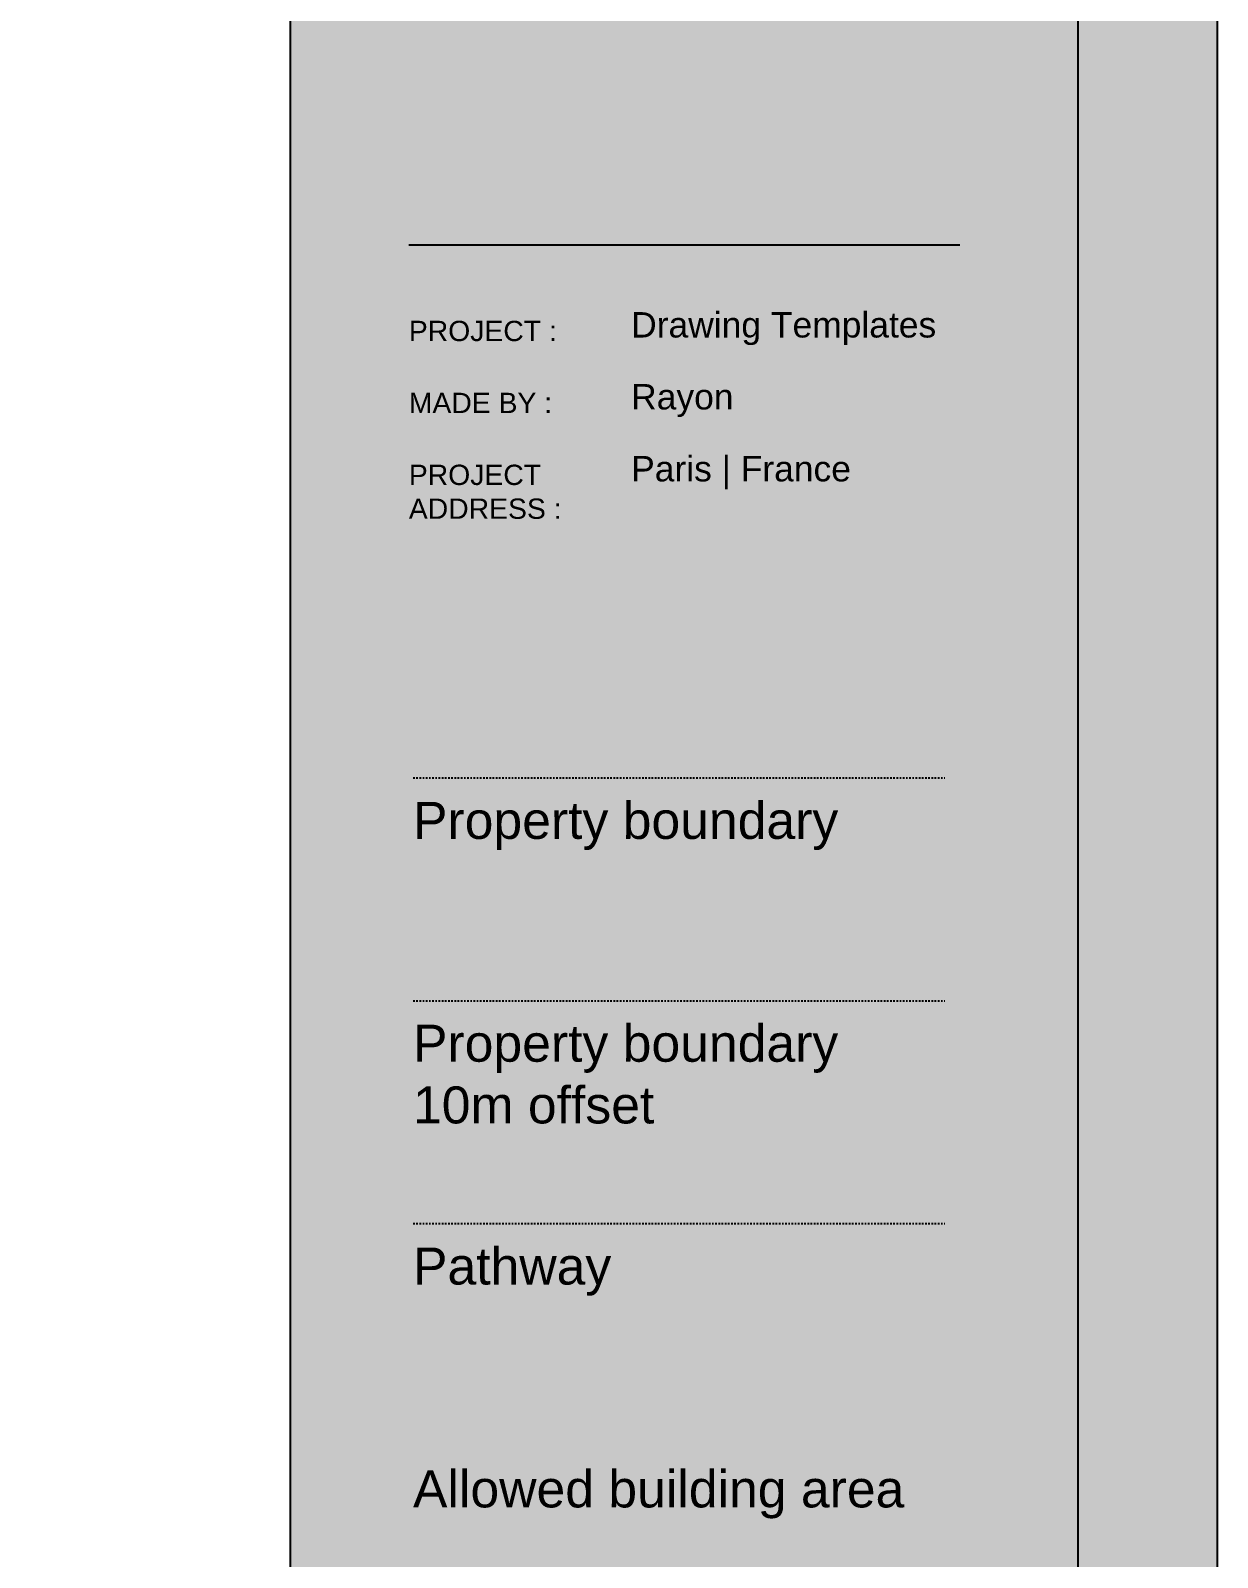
# Model space of a CAD drawing. Header units: metres. Extents: x 202 to 188551, y -77 to 23715.
# Drawn here: x 184543.5 to 184618.2, y 20919.7 to 21015.7 of the extents above; entities that cross this region are included whole.
import ezdxf

# ---------------------------------------------------------------- set-up
doc = ezdxf.new("R2010")
doc.units = ezdxf.units.M
for name, pattern in [('Light Grey Page Line', [0]), ('Page Lines', [0]), ('Path', [0.001111, 0.0003175, -0.00015875, 0.0003175, -0.00015875, 0, -0.00015875]), ('Property boundary', [0.001111, 0.0003175, -0.00015875, 0.0003175, -0.00015875, 0, -0.00015875]), ('Style_34', [0.001111, 0.0003175, -0.00015875, 0.0003175, -0.00015875, 0, -0.00015875])]:
    doc.linetypes.add(name, pattern=pattern)
for name, color, linetype, true_color in [('Imported blocks', 7, 'Continuous', 0xc57dd9), ('Page and Legend', 7, 'Continuous', 0xf890f8), ('Zoning', 7, 'Continuous', 0x47d2e2)]:
    doc.layers.add(name, color=color, linetype=linetype, true_color=true_color)
doc.styles.add('Style_40', font='', dxfattribs={"height": 4.2})
doc.styles.add('Text M A3', font='', dxfattribs={"height": 0.0015})
doc.styles.add('Text S A3', font='', dxfattribs={"height": 0.0012})
doc.styles.get('Style_40').set_extended_font_data('arial')
doc.styles.get('Text M A3').set_extended_font_data('arial')
doc.styles.get('Text S A3').set_extended_font_data('arial')

# ---------------------------------------------------------------- blocks, each defined once
blk = doc.blocks.new('ScaledText_13')
at = {"layer": 'Page and Legend', "insert": (185691.74, 20079.07), "char_height": 4.2, "width": 90, "attachment_point": 1, "style": 'Style_40'}
blk.add_mtext('Allowed building area', dxfattribs=at)
blk = doc.blocks.new('ScaledText_14')
at = {"layer": 'Page and Legend', "insert": (185691.74, 20079.07), "char_height": 4.2, "width": 57.151, "attachment_point": 1, "style": 'Style_40'}
blk.add_mtext('Property boundary\\P10m offset', dxfattribs=at)
blk = doc.blocks.new('ScaledText_20')
at = {"layer": 'Imported blocks', "insert": (-163.009085, 30.863468), "char_height": 0.0015, "width": 0.01540385, "attachment_point": 1, "style": 'Text M A3'}
blk.add_mtext('Paris | France ', dxfattribs=at)
blk = doc.blocks.new('ScaledText_34')
at = {"layer": 'Imported blocks', "insert": (-162.880431, 30.869457), "char_height": 0.0012, "width": 0.01531381, "attachment_point": 1, "style": 'Text S A3'}
blk.add_mtext('PROJECT ADDRESS :', dxfattribs=at)
blk = doc.blocks.new('ScaledText_53')
at = {"layer": 'Page and Legend', "insert": (185691.74, 20079.07), "char_height": 4.2, "width": 26.5394, "attachment_point": 1, "style": 'Style_40'}
blk.add_mtext('Pathway', dxfattribs=at)
blk = doc.blocks.new('ScaledText_74')
at = {"layer": 'Page and Legend', "insert": (185691.74, 20079.07), "char_height": 4.2, "width": 57.151, "attachment_point": 1, "style": 'Style_40'}
blk.add_mtext('Property boundary', dxfattribs=at)
blk = doc.blocks.new('ScaledText_79')
at = {"layer": 'Imported blocks', "insert": (-162.880431, 30.853871), "char_height": 0.0012, "width": 0.00964615, "attachment_point": 1, "style": 'Text S A3'}
blk.add_mtext('PROJECT :', dxfattribs=at)
blk = doc.blocks.new('ScaledText_85')
at = {"layer": 'Imported blocks', "insert": (-162.880431, 30.861664), "char_height": 0.0012, "width": 0.00925962, "attachment_point": 1, "style": 'Text S A3'}
blk.add_mtext('MADE BY :', dxfattribs=at)
blk = doc.blocks.new('ScaledText_95')
at = {"layer": 'Imported blocks', "insert": (-163.009085, 30.855675), "char_height": 0.0015, "width": 0.00685096, "attachment_point": 1, "style": 'Text M A3'}
blk.add_mtext('Rayon', dxfattribs=at)
blk = doc.blocks.new('ScaledText_121')
at = {"layer": 'Imported blocks', "insert": (-163.009085, 30.847882), "char_height": 0.0015, "width": 0.02431889, "attachment_point": 1, "style": 'Text M A3'}
blk.add_mtext('Drawing Templates', dxfattribs=at)
blk = doc.blocks.new('A3  Title block minimal vertical')
at = {"layer": 'Imported blocks', "transparency": 33554483}
blk.add_hatch(color=256, dxfattribs=at).paths.add_polyline_path([(-0.209931, -0.148302), (-0.200532, -0.139056), (-0.200532, 0.13995), (0.155061, 0.13995), (0.155061, -0.139056), (-0.200532, -0.139056), (-0.209931, -0.148302), (0.209931, -0.148302), (0.209931, 0.148302), (-0.209931, 0.148302), (-0.209931, -0.148302)], flags=0)
at = {"layer": 'Imported blocks', "linetype": 'Page Lines'}
blk.add_lwpolyline([(-0.209931, -0.148302), (0.209931, -0.148302), (0.209931, 0.148302), (-0.209931, 0.148302), (-0.209931, -0.148302)], close=True, dxfattribs=at)
at = {"layer": 'Imported blocks', "linetype": 'Light Grey Page Line'}
blk.add_lwpolyline([(-0.200532, -0.139056), (0.201692, -0.139056), (0.201692, 0.13995), (-0.200532, 0.13995), (-0.200532, -0.139056)], close=True, dxfattribs=at)
at = {"layer": 'Imported blocks', "linetype": 'Page Lines'}
for points in [[(0.155061, 0.13995), (0.155061, -0.139056)], [(0.162089, 0.082293), (0.194696, 0.082293)]]:
    blk.add_lwpolyline(points, dxfattribs=at)

msp = doc.modelspace()

# ---------------------------------------------------------------- hatches: boundary and pattern name
at = {"layer": 'Page and Legend', "transparency": 33554483}
msp.add_hatch(color=256, dxfattribs=at).paths.add_polyline_path([(184567.583, 20925.162), (184601.024, 20925.162), (184601.024, 20931.209), (184567.583, 20931.209), (184567.583, 20925.162)], flags=0)

# ---------------------------------------------------------------- linework, layer by layer
at = {"layer": 'Page and Legend', "linetype": 'Property boundary'}
msp.add_lwpolyline([(184567.589, 20968.684), (184601.024, 20968.684)], dxfattribs=at)
at = {"layer": 'Page and Legend', "linetype": 'Style_34'}
msp.add_lwpolyline([(184567.589, 20954.678), (184601.024, 20954.678)], dxfattribs=at)
at = {"layer": 'Page and Legend', "linetype": 'Path'}
msp.add_lwpolyline([(184567.589, 20940.672), (184601.024, 20940.672)], dxfattribs=at)

# ---------------------------------------------------------------- block references
at = {"layer": 'Imported blocks', "yscale": 1062.975773071686}
for name, p, xscale in [('ScaledText_79', (357705.272, -11799.502), 1062.975773071686), ('ScaledText_121', (357856.009, -11792.591), 1062.975773073028), ('ScaledText_85', (357705.272, -11812.308), 1062.975773071686), ('ScaledText_95', (357856.009, -11805.396), 1062.975773071686), ('ScaledText_20', (357856.009, -11818.202), 1062.975773071686), ('ScaledText_34', (357705.272, -11825.113), 1062.975773071401)]:
    msp.add_blockref(name, p, dxfattribs=dict(at, xscale=xscale))
at = {"layer": 'Page and Legend', "yscale": 0.5541007879359146}
for name, p, xscale in [('ScaledText_74', (81675.641, 9841.352), 0.5541007879359146), ('ScaledText_14', (81675.641, 9827.346), 0.5541007879359146), ('ScaledText_53', (81675.641, 9813.34), 0.5541007879359146), ('ScaledText_13', (81675.641, 9799.333), 0.5541007879359464)]:
    msp.add_blockref(name, p, dxfattribs=dict(at, xscale=xscale))
at = {"layer": 'Zoning', "xscale": 1062.975773071686, "yscale": 1062.975773071686}
msp.add_blockref('A3  Title block minimal vertical', (184395.024, 20914.719), dxfattribs=at)

doc.saveas('drawing.dxf')
